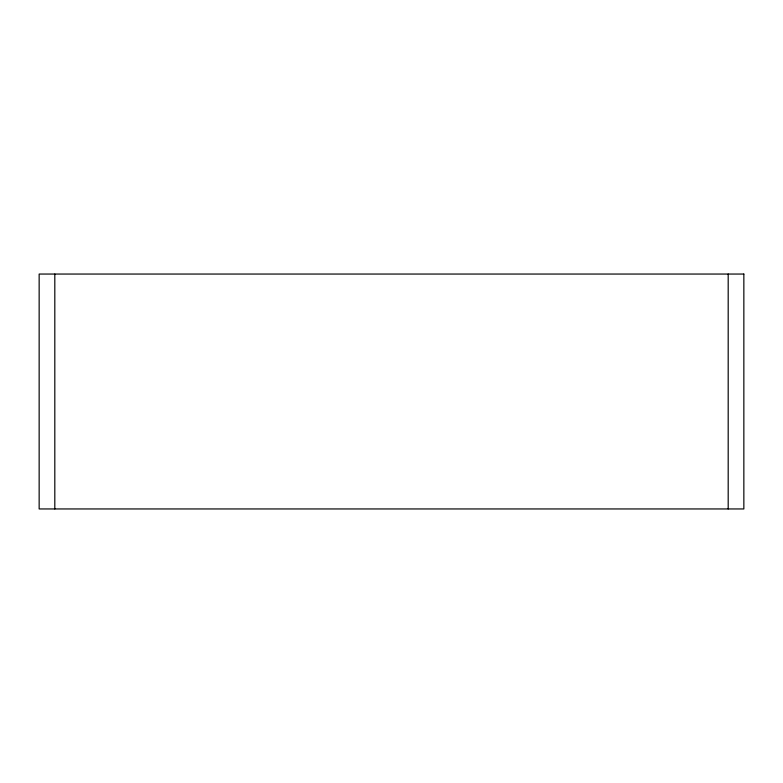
<?xml version="1.0" encoding="UTF-8"?>
<svg xmlns="http://www.w3.org/2000/svg" width="783" height="783" viewBox="0 0 783 783"><rect width="100%" height="100%" fill="white"/><g stroke="black" fill="none" stroke-linecap="round" stroke-linejoin="round"><path stroke-width="1.17" d="M728.19 274.05L728.19 508.95M54.81 274.05L54.81 508.95M743.85 274.05L39.15 274.05L39.15 508.95L743.85 508.95L743.85 274.05"/></g></svg>
